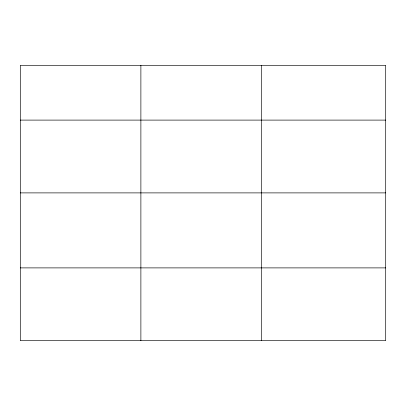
<?xml version="1.0" encoding="UTF-8"?>
<svg xmlns="http://www.w3.org/2000/svg" width="406" height="406" viewBox="0 0 406 406"><rect width="100%" height="100%" fill="white"/><g stroke="black" fill="none" stroke-linecap="round" stroke-linejoin="round"><path stroke-width="0.61" d="M385.7 192.891L385.7 65.32L20.3 65.32L20.3 340.68L385.7 340.68L385.7 192.891L20.3 192.891M20.3 120.1L385.7 120.1M20.3 267.889L385.7 267.889M261.464 65.32L261.464 340.68M140.882 65.32L140.882 340.68"/></g></svg>
